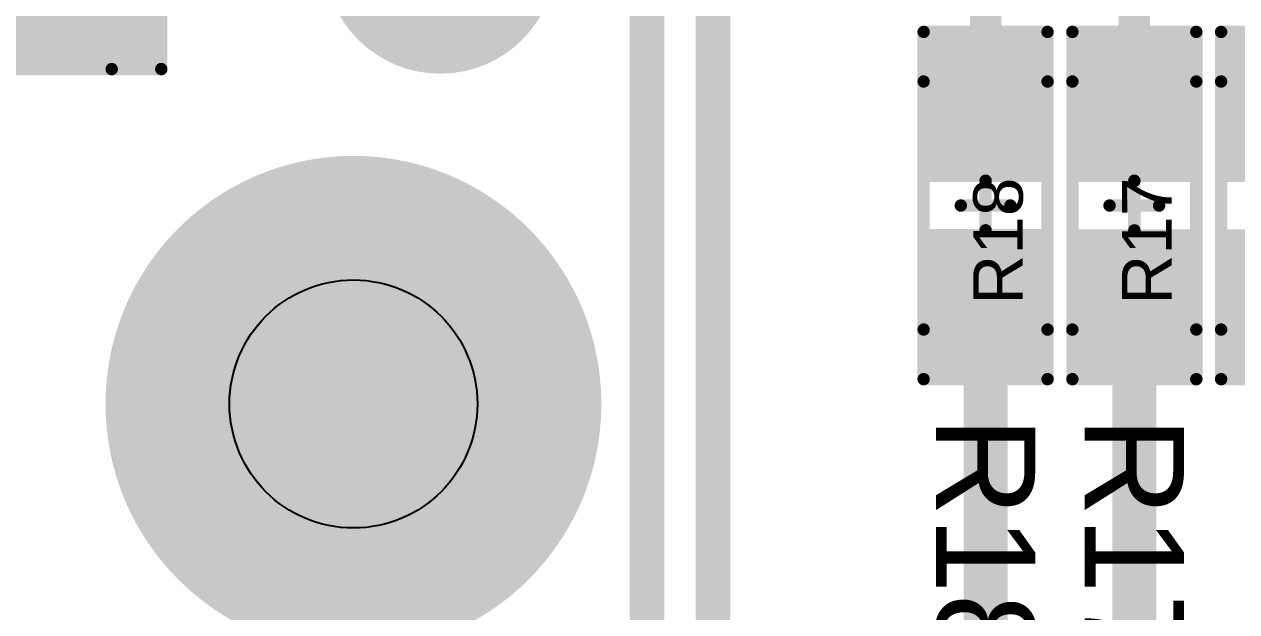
# Model space of a CAD drawing. Header units: inches. Extents: x -21 to 344, y -3 to 240.
# Drawn here: x 49.34 to 59.13, y 36.32 to 41.06 of the extents above; entities that cross this region are included whole.
import ezdxf

# ---------------------------------------------------------------- set-up
doc = ezdxf.new("R2010")
doc.units = ezdxf.units.IN
for name, color, linetype in [('Bottom 3D Body', 216, 'Continuous'), ('Bottom Layer', 5, 'Continuous'), ('Int1 -GND)', 76, 'Continuous'), ('Int2 -PWR)', 16, 'Continuous'), ('Keep-Out Layer', 6, 'Continuous'), ('Top Component Center', 76, 'Continuous'), ('Top Designator', 56, 'Continuous'), ('Top Layer', 1, 'Continuous'), ('Top Overlay', 2, 'Continuous'), ('Top Paste', 8, 'Continuous'), ('Top Solder', 216, 'Continuous')]:
    doc.layers.add(name, color=color, linetype=linetype)
doc.styles.add('Arial', font='', dxfattribs={"height": 0.2})
doc.styles.get('Arial').set_extended_font_data('Arial')

# ---------------------------------------------------------------- blocks, each defined once
blk = doc.blocks.new('RES_0603_38')
at = {"layer": 'Top Layer'}
for points in [[(-1.2827, 0.3937), (-0.3175, 0.3937), (-0.3175, -0.3937), (-1.2827, -0.3937)], [(0.3175, 0.3937), (1.2827, 0.3937), (1.2827, -0.3937), (0.3175, -0.3937)]]:
    blk.add_hatch(color=1, dxfattribs=at).paths.add_polyline_path(points)
at = {"layer": 'Top Paste'}
for points in [[(-1.4097, 0.5206999999999999), (-0.1905, 0.5206999999999999), (-0.1905, -0.5206999999999999), (-1.4097, -0.5206999999999999)], [(0.1905, 0.5206999999999999), (1.4097, 0.5206999999999999), (1.4097, -0.5206999999999999), (0.1905, -0.5206999999999999)]]:
    blk.add_hatch(color=8, dxfattribs=at).paths.add_polyline_path(points)
at = {"layer": 'Top Solder'}
for points in [[(-1.3326999, 0.4436999), (-0.2675001, 0.4436999), (-0.2675001, -0.4436999), (-1.3326999, -0.4436999)], [(0.2675001, 0.4436999), (1.3326999, 0.4436999), (1.3326999, -0.4436999), (0.2675001, -0.4436999)]]:
    blk.add_hatch(color=216, dxfattribs=at).paths.add_polyline_path(points)
at = {"layer": 'Bottom 3D Body'}
for points in [[(-1.00000054, 0.499999, 0.0999998, 0.0999998, 0), (-1.00000054, -0.499999, 0.0999998, 0.0999998, 0)], [(-1.00000054, 0.499999, 0.0999998, 0.0999998, 0), (1.00000054, 0.499999, 0.0999998, 0.0999998, 0)], [(1.00000054, 0.499999, 0.0999998, 0.0999998, 0), (1.00000054, -0.499999, 0.0999998, 0.0999998, 0)], [(-1.00000054, -0.499999, 0.0999998, 0.0999998, 0), (1.00000054, -0.499999, 0.0999998, 0.0999998, 0)]]:
    blk.add_lwpolyline(points, format="xyseb", dxfattribs=at)
for points in [[(-1.02499922, 0.499999, 0.0499999, 0.0499999, 1), (-0.97500186, 0.499999, 0.0499999, 0.0499999, 1)], [(-1.02499922, 0.499999, 0.0499999, 0.0499999, 1), (-0.97500186, 0.499999, 0.0499999, 0.0499999, 1)], [(0.97500186, 0.499999, 0.0499999, 0.0499999, 1), (1.02499922, 0.499999, 0.0499999, 0.0499999, 1)], [(0.97500186, 0.499999, 0.0499999, 0.0499999, 1), (1.02499922, 0.499999, 0.0499999, 0.0499999, 1)], [(-1.02499922, -0.499999, 0.0499999, 0.0499999, 1), (-0.97500186, -0.499999, 0.0499999, 0.0499999, 1)], [(-1.02499922, -0.499999, 0.0499999, 0.0499999, 1), (-0.97500186, -0.499999, 0.0499999, 0.0499999, 1)], [(0.97500186, -0.499999, 0.0499999, 0.0499999, 1), (1.02499922, -0.499999, 0.0499999, 0.0499999, 1)], [(0.97500186, -0.499999, 0.0499999, 0.0499999, 1), (1.02499922, -0.499999, 0.0499999, 0.0499999, 1)]]:
    blk.add_lwpolyline(points, format="xyseb", close=True, dxfattribs=at)
at = {"layer": 'Top Component Center'}
for points in [[(-1.39999974, 0.499999, 0.0999998, 0.0999998, 0), (1.39999974, 0.499999, 0.0999998, 0.0999998, 0)], [(-1.39999974, 0.499999, 0.0999998, 0.0999998, 0), (-1.39999974, -0.499999, 0.0999998, 0.0999998, 0)], [(1.39999974, 0.499999, 0.0999998, 0.0999998, 0), (1.39999974, -0.499999, 0.0999998, 0.0999998, 0)], [(0, 0.1999996, 0.0999998, 0.0999998, 0), (0, -0.1999996, 0.0999998, 0.0999998, 0)], [(-0.1999996, 0, 0.0999998, 0.0999998, 0), (0.1999996, 0, 0.0999998, 0.0999998, 0)], [(-1.39999974, -0.499999, 0.0999998, 0.0999998, 0), (1.39999974, -0.499999, 0.0999998, 0.0999998, 0)]]:
    blk.add_lwpolyline(points, format="xyseb", dxfattribs=at)
for points in [[(-1.42499842, 0.499999, 0.0499999, 0.0499999, 1), (-1.37500106, 0.499999, 0.0499999, 0.0499999, 1)], [(-1.42499842, 0.499999, 0.0499999, 0.0499999, 1), (-1.37500106, 0.499999, 0.0499999, 0.0499999, 1)], [(1.37500106, 0.499999, 0.0499999, 0.0499999, 1), (1.42499842, 0.499999, 0.0499999, 0.0499999, 1)], [(1.37500106, 0.499999, 0.0499999, 0.0499999, 1), (1.42499842, 0.499999, 0.0499999, 0.0499999, 1)], [(-0.02499868, 0.1999996, 0.0499999, 0.0499999, 1), (0.02499868, 0.1999996, 0.0499999, 0.0499999, 1)], [(-0.22499828, 0, 0.0499999, 0.0499999, 1), (-0.17500092, 0, 0.0499999, 0.0499999, 1)], [(0.17500092, 0, 0.0499999, 0.0499999, 1), (0.22499828, 0, 0.0499999, 0.0499999, 1)], [(-0.02499868, -0.1999996, 0.0499999, 0.0499999, 1), (0.02499868, -0.1999996, 0.0499999, 0.0499999, 1)], [(-1.42499842, -0.499999, 0.0499999, 0.0499999, 1), (-1.37500106, -0.499999, 0.0499999, 0.0499999, 1)], [(-1.42499842, -0.499999, 0.0499999, 0.0499999, 1), (-1.37500106, -0.499999, 0.0499999, 0.0499999, 1)], [(1.37500106, -0.499999, 0.0499999, 0.0499999, 1), (1.42499842, -0.499999, 0.0499999, 0.0499999, 1)], [(1.37500106, -0.499999, 0.0499999, 0.0499999, 1), (1.42499842, -0.499999, 0.0499999, 0.0499999, 1)]]:
    blk.add_lwpolyline(points, format="xyseb", close=True, dxfattribs=at)
at = {"layer": 'Top Designator'}
for points in [[(-1.39999974, 0.499999, 0.0999998, 0.0999998, 0), (1.39999974, 0.499999, 0.0999998, 0.0999998, 0)], [(-1.39999974, 0.499999, 0.0999998, 0.0999998, 0), (-1.39999974, -0.499999, 0.0999998, 0.0999998, 0)], [(1.39999974, 0.499999, 0.0999998, 0.0999998, 0), (1.39999974, -0.499999, 0.0999998, 0.0999998, 0)], [(-1.39999974, -0.499999, 0.0999998, 0.0999998, 0), (1.39999974, -0.499999, 0.0999998, 0.0999998, 0)]]:
    blk.add_lwpolyline(points, format="xyseb", dxfattribs=at)
for points in [[(-1.42499842, 0.499999, 0.0499999, 0.0499999, 1), (-1.37500106, 0.499999, 0.0499999, 0.0499999, 1)], [(-1.42499842, 0.499999, 0.0499999, 0.0499999, 1), (-1.37500106, 0.499999, 0.0499999, 0.0499999, 1)], [(1.37500106, 0.499999, 0.0499999, 0.0499999, 1), (1.42499842, 0.499999, 0.0499999, 0.0499999, 1)], [(1.37500106, 0.499999, 0.0499999, 0.0499999, 1), (1.42499842, 0.499999, 0.0499999, 0.0499999, 1)], [(-1.42499842, -0.499999, 0.0499999, 0.0499999, 1), (-1.37500106, -0.499999, 0.0499999, 0.0499999, 1)], [(-1.42499842, -0.499999, 0.0499999, 0.0499999, 1), (-1.37500106, -0.499999, 0.0499999, 0.0499999, 1)], [(1.37500106, -0.499999, 0.0499999, 0.0499999, 1), (1.42499842, -0.499999, 0.0499999, 0.0499999, 1)], [(1.37500106, -0.499999, 0.0499999, 0.0499999, 1), (1.42499842, -0.499999, 0.0499999, 0.0499999, 1)]]:
    blk.add_lwpolyline(points, format="xyseb", close=True, dxfattribs=at)
at = {"layer": 'Top Overlay'}
for points in [[(-1.39999974, 0.499999, 0.0999998, 0.0999998, 0), (1.39999974, 0.499999, 0.0999998, 0.0999998, 0)], [(-1.39999974, 0.499999, 0.0999998, 0.0999998, 0), (-1.39999974, -0.499999, 0.0999998, 0.0999998, 0)], [(1.39999974, 0.499999, 0.0999998, 0.0999998, 0), (1.39999974, -0.499999, 0.0999998, 0.0999998, 0)], [(-1.39999974, -0.499999, 0.0999998, 0.0999998, 0), (1.39999974, -0.499999, 0.0999998, 0.0999998, 0)]]:
    blk.add_lwpolyline(points, format="xyseb", dxfattribs=at)
for points in [[(-1.42499842, 0.499999, 0.0499999, 0.0499999, 1), (-1.37500106, 0.499999, 0.0499999, 0.0499999, 1)], [(-1.42499842, 0.499999, 0.0499999, 0.0499999, 1), (-1.37500106, 0.499999, 0.0499999, 0.0499999, 1)], [(1.37500106, 0.499999, 0.0499999, 0.0499999, 1), (1.42499842, 0.499999, 0.0499999, 0.0499999, 1)], [(1.37500106, 0.499999, 0.0499999, 0.0499999, 1), (1.42499842, 0.499999, 0.0499999, 0.0499999, 1)], [(-1.42499842, -0.499999, 0.0499999, 0.0499999, 1), (-1.37500106, -0.499999, 0.0499999, 0.0499999, 1)], [(-1.42499842, -0.499999, 0.0499999, 0.0499999, 1), (-1.37500106, -0.499999, 0.0499999, 0.0499999, 1)], [(1.37500106, -0.499999, 0.0499999, 0.0499999, 1), (1.42499842, -0.499999, 0.0499999, 0.0499999, 1)], [(1.37500106, -0.499999, 0.0499999, 0.0499999, 1), (1.42499842, -0.499999, 0.0499999, 0.0499999, 1)]]:
    blk.add_lwpolyline(points, format="xyseb", close=True, dxfattribs=at)
at = {"layer": 'Top Designator', "style": 'Arial'}
blk.add_text('R19', height=0.3999992, dxfattribs=at).set_placement((-0.8000009399999999, -0.2999994))
blk = doc.blocks.new('RES_0603_39')
at = {"layer": 'Top Layer'}
for points in [[(-1.2827, 0.3937), (-0.3175, 0.3937), (-0.3175, -0.3937), (-1.2827, -0.3937)], [(0.3175, 0.3937), (1.2827, 0.3937), (1.2827, -0.3937), (0.3175, -0.3937)]]:
    blk.add_hatch(color=1, dxfattribs=at).paths.add_polyline_path(points)
at = {"layer": 'Top Paste'}
for points in [[(-1.4097, 0.5206999999999999), (-0.1905, 0.5206999999999999), (-0.1905, -0.5206999999999999), (-1.4097, -0.5206999999999999)], [(0.1905, 0.5206999999999999), (1.4097, 0.5206999999999999), (1.4097, -0.5206999999999999), (0.1905, -0.5206999999999999)]]:
    blk.add_hatch(color=8, dxfattribs=at).paths.add_polyline_path(points)
at = {"layer": 'Top Solder'}
for points in [[(-1.3326999, 0.4436999), (-0.2675001, 0.4436999), (-0.2675001, -0.4436999), (-1.3326999, -0.4436999)], [(0.2675001, 0.4436999), (1.3326999, 0.4436999), (1.3326999, -0.4436999), (0.2675001, -0.4436999)]]:
    blk.add_hatch(color=216, dxfattribs=at).paths.add_polyline_path(points)
at = {"layer": 'Bottom 3D Body'}
for points in [[(-1.00000054, 0.499999, 0.0999998, 0.0999998, 0), (-1.00000054, -0.499999, 0.0999998, 0.0999998, 0)], [(-1.00000054, 0.499999, 0.0999998, 0.0999998, 0), (1.00000054, 0.499999, 0.0999998, 0.0999998, 0)], [(1.00000054, 0.499999, 0.0999998, 0.0999998, 0), (1.00000054, -0.499999, 0.0999998, 0.0999998, 0)], [(-1.00000054, -0.499999, 0.0999998, 0.0999998, 0), (1.00000054, -0.499999, 0.0999998, 0.0999998, 0)]]:
    blk.add_lwpolyline(points, format="xyseb", dxfattribs=at)
for points in [[(-1.02499922, 0.499999, 0.0499999, 0.0499999, 1), (-0.97500186, 0.499999, 0.0499999, 0.0499999, 1)], [(-1.02499922, 0.499999, 0.0499999, 0.0499999, 1), (-0.97500186, 0.499999, 0.0499999, 0.0499999, 1)], [(0.97500186, 0.499999, 0.0499999, 0.0499999, 1), (1.02499922, 0.499999, 0.0499999, 0.0499999, 1)], [(0.97500186, 0.499999, 0.0499999, 0.0499999, 1), (1.02499922, 0.499999, 0.0499999, 0.0499999, 1)], [(-1.02499922, -0.499999, 0.0499999, 0.0499999, 1), (-0.97500186, -0.499999, 0.0499999, 0.0499999, 1)], [(-1.02499922, -0.499999, 0.0499999, 0.0499999, 1), (-0.97500186, -0.499999, 0.0499999, 0.0499999, 1)], [(0.97500186, -0.499999, 0.0499999, 0.0499999, 1), (1.02499922, -0.499999, 0.0499999, 0.0499999, 1)], [(0.97500186, -0.499999, 0.0499999, 0.0499999, 1), (1.02499922, -0.499999, 0.0499999, 0.0499999, 1)]]:
    blk.add_lwpolyline(points, format="xyseb", close=True, dxfattribs=at)
at = {"layer": 'Top Component Center'}
for points in [[(-1.39999974, 0.499999, 0.0999998, 0.0999998, 0), (1.39999974, 0.499999, 0.0999998, 0.0999998, 0)], [(-1.39999974, 0.499999, 0.0999998, 0.0999998, 0), (-1.39999974, -0.499999, 0.0999998, 0.0999998, 0)], [(1.39999974, 0.499999, 0.0999998, 0.0999998, 0), (1.39999974, -0.499999, 0.0999998, 0.0999998, 0)], [(0, 0.1999996, 0.0999998, 0.0999998, 0), (0, -0.1999996, 0.0999998, 0.0999998, 0)], [(-0.1999996, 0, 0.0999998, 0.0999998, 0), (0.1999996, 0, 0.0999998, 0.0999998, 0)], [(-1.39999974, -0.499999, 0.0999998, 0.0999998, 0), (1.39999974, -0.499999, 0.0999998, 0.0999998, 0)]]:
    blk.add_lwpolyline(points, format="xyseb", dxfattribs=at)
for points in [[(-1.42499842, 0.499999, 0.0499999, 0.0499999, 1), (-1.37500106, 0.499999, 0.0499999, 0.0499999, 1)], [(-1.42499842, 0.499999, 0.0499999, 0.0499999, 1), (-1.37500106, 0.499999, 0.0499999, 0.0499999, 1)], [(1.37500106, 0.499999, 0.0499999, 0.0499999, 1), (1.42499842, 0.499999, 0.0499999, 0.0499999, 1)], [(1.37500106, 0.499999, 0.0499999, 0.0499999, 1), (1.42499842, 0.499999, 0.0499999, 0.0499999, 1)], [(-0.02499868, 0.1999996, 0.0499999, 0.0499999, 1), (0.02499868, 0.1999996, 0.0499999, 0.0499999, 1)], [(-0.22499828, 0, 0.0499999, 0.0499999, 1), (-0.17500092, 0, 0.0499999, 0.0499999, 1)], [(0.17500092, 0, 0.0499999, 0.0499999, 1), (0.22499828, 0, 0.0499999, 0.0499999, 1)], [(-0.02499868, -0.1999996, 0.0499999, 0.0499999, 1), (0.02499868, -0.1999996, 0.0499999, 0.0499999, 1)], [(-1.42499842, -0.499999, 0.0499999, 0.0499999, 1), (-1.37500106, -0.499999, 0.0499999, 0.0499999, 1)], [(-1.42499842, -0.499999, 0.0499999, 0.0499999, 1), (-1.37500106, -0.499999, 0.0499999, 0.0499999, 1)], [(1.37500106, -0.499999, 0.0499999, 0.0499999, 1), (1.42499842, -0.499999, 0.0499999, 0.0499999, 1)], [(1.37500106, -0.499999, 0.0499999, 0.0499999, 1), (1.42499842, -0.499999, 0.0499999, 0.0499999, 1)]]:
    blk.add_lwpolyline(points, format="xyseb", close=True, dxfattribs=at)
at = {"layer": 'Top Designator'}
for points in [[(-1.39999974, 0.499999, 0.0999998, 0.0999998, 0), (1.39999974, 0.499999, 0.0999998, 0.0999998, 0)], [(-1.39999974, 0.499999, 0.0999998, 0.0999998, 0), (-1.39999974, -0.499999, 0.0999998, 0.0999998, 0)], [(1.39999974, 0.499999, 0.0999998, 0.0999998, 0), (1.39999974, -0.499999, 0.0999998, 0.0999998, 0)], [(-1.39999974, -0.499999, 0.0999998, 0.0999998, 0), (1.39999974, -0.499999, 0.0999998, 0.0999998, 0)]]:
    blk.add_lwpolyline(points, format="xyseb", dxfattribs=at)
for points in [[(-1.42499842, 0.499999, 0.0499999, 0.0499999, 1), (-1.37500106, 0.499999, 0.0499999, 0.0499999, 1)], [(-1.42499842, 0.499999, 0.0499999, 0.0499999, 1), (-1.37500106, 0.499999, 0.0499999, 0.0499999, 1)], [(1.37500106, 0.499999, 0.0499999, 0.0499999, 1), (1.42499842, 0.499999, 0.0499999, 0.0499999, 1)], [(1.37500106, 0.499999, 0.0499999, 0.0499999, 1), (1.42499842, 0.499999, 0.0499999, 0.0499999, 1)], [(-1.42499842, -0.499999, 0.0499999, 0.0499999, 1), (-1.37500106, -0.499999, 0.0499999, 0.0499999, 1)], [(-1.42499842, -0.499999, 0.0499999, 0.0499999, 1), (-1.37500106, -0.499999, 0.0499999, 0.0499999, 1)], [(1.37500106, -0.499999, 0.0499999, 0.0499999, 1), (1.42499842, -0.499999, 0.0499999, 0.0499999, 1)], [(1.37500106, -0.499999, 0.0499999, 0.0499999, 1), (1.42499842, -0.499999, 0.0499999, 0.0499999, 1)]]:
    blk.add_lwpolyline(points, format="xyseb", close=True, dxfattribs=at)
at = {"layer": 'Top Overlay'}
for points in [[(-1.39999974, 0.499999, 0.0999998, 0.0999998, 0), (1.39999974, 0.499999, 0.0999998, 0.0999998, 0)], [(-1.39999974, 0.499999, 0.0999998, 0.0999998, 0), (-1.39999974, -0.499999, 0.0999998, 0.0999998, 0)], [(1.39999974, 0.499999, 0.0999998, 0.0999998, 0), (1.39999974, -0.499999, 0.0999998, 0.0999998, 0)], [(-1.39999974, -0.499999, 0.0999998, 0.0999998, 0), (1.39999974, -0.499999, 0.0999998, 0.0999998, 0)]]:
    blk.add_lwpolyline(points, format="xyseb", dxfattribs=at)
for points in [[(-1.42499842, 0.499999, 0.0499999, 0.0499999, 1), (-1.37500106, 0.499999, 0.0499999, 0.0499999, 1)], [(-1.42499842, 0.499999, 0.0499999, 0.0499999, 1), (-1.37500106, 0.499999, 0.0499999, 0.0499999, 1)], [(1.37500106, 0.499999, 0.0499999, 0.0499999, 1), (1.42499842, 0.499999, 0.0499999, 0.0499999, 1)], [(1.37500106, 0.499999, 0.0499999, 0.0499999, 1), (1.42499842, 0.499999, 0.0499999, 0.0499999, 1)], [(-1.42499842, -0.499999, 0.0499999, 0.0499999, 1), (-1.37500106, -0.499999, 0.0499999, 0.0499999, 1)], [(-1.42499842, -0.499999, 0.0499999, 0.0499999, 1), (-1.37500106, -0.499999, 0.0499999, 0.0499999, 1)], [(1.37500106, -0.499999, 0.0499999, 0.0499999, 1), (1.42499842, -0.499999, 0.0499999, 0.0499999, 1)], [(1.37500106, -0.499999, 0.0499999, 0.0499999, 1), (1.42499842, -0.499999, 0.0499999, 0.0499999, 1)]]:
    blk.add_lwpolyline(points, format="xyseb", close=True, dxfattribs=at)
at = {"layer": 'Top Designator', "style": 'Arial'}
blk.add_text('R18', height=0.3999992, dxfattribs=at).set_placement((-0.8000009399999999, -0.2999994))
blk = doc.blocks.new('RES_0603_40')
at = {"layer": 'Top Layer'}
for points in [[(-1.2827, 0.3937), (-0.3175, 0.3937), (-0.3175, -0.3937), (-1.2827, -0.3937)], [(0.3175, 0.3937), (1.2827, 0.3937), (1.2827, -0.3937), (0.3175, -0.3937)]]:
    blk.add_hatch(color=1, dxfattribs=at).paths.add_polyline_path(points)
at = {"layer": 'Top Paste'}
for points in [[(-1.4097, 0.5206999999999999), (-0.1905, 0.5206999999999999), (-0.1905, -0.5206999999999999), (-1.4097, -0.5206999999999999)], [(0.1905, 0.5206999999999999), (1.4097, 0.5206999999999999), (1.4097, -0.5206999999999999), (0.1905, -0.5206999999999999)]]:
    blk.add_hatch(color=8, dxfattribs=at).paths.add_polyline_path(points)
at = {"layer": 'Top Solder'}
for points in [[(-1.3326999, 0.4436999), (-0.2675001, 0.4436999), (-0.2675001, -0.4436999), (-1.3326999, -0.4436999)], [(0.2675001, 0.4436999), (1.3326999, 0.4436999), (1.3326999, -0.4436999), (0.2675001, -0.4436999)]]:
    blk.add_hatch(color=216, dxfattribs=at).paths.add_polyline_path(points)
at = {"layer": 'Bottom 3D Body'}
for points in [[(-1.00000054, 0.499999, 0.0999998, 0.0999998, 0), (1.00000054, 0.499999, 0.0999998, 0.0999998, 0)], [(-1.00000054, 0.499999, 0.0999998, 0.0999998, 0), (-1.00000054, -0.499999, 0.0999998, 0.0999998, 0)], [(1.00000054, 0.499999, 0.0999998, 0.0999998, 0), (1.00000054, -0.499999, 0.0999998, 0.0999998, 0)], [(-1.00000054, -0.499999, 0.0999998, 0.0999998, 0), (1.00000054, -0.499999, 0.0999998, 0.0999998, 0)]]:
    blk.add_lwpolyline(points, format="xyseb", dxfattribs=at)
for points in [[(-1.02499922, 0.499999, 0.0499999, 0.0499999, 1), (-0.97500186, 0.499999, 0.0499999, 0.0499999, 1)], [(-1.02499922, 0.499999, 0.0499999, 0.0499999, 1), (-0.97500186, 0.499999, 0.0499999, 0.0499999, 1)], [(0.97500186, 0.499999, 0.0499999, 0.0499999, 1), (1.02499922, 0.499999, 0.0499999, 0.0499999, 1)], [(0.97500186, 0.499999, 0.0499999, 0.0499999, 1), (1.02499922, 0.499999, 0.0499999, 0.0499999, 1)], [(-1.02499922, -0.499999, 0.0499999, 0.0499999, 1), (-0.97500186, -0.499999, 0.0499999, 0.0499999, 1)], [(-1.02499922, -0.499999, 0.0499999, 0.0499999, 1), (-0.97500186, -0.499999, 0.0499999, 0.0499999, 1)], [(0.97500186, -0.499999, 0.0499999, 0.0499999, 1), (1.02499922, -0.499999, 0.0499999, 0.0499999, 1)], [(0.97500186, -0.499999, 0.0499999, 0.0499999, 1), (1.02499922, -0.499999, 0.0499999, 0.0499999, 1)]]:
    blk.add_lwpolyline(points, format="xyseb", close=True, dxfattribs=at)
at = {"layer": 'Top Component Center'}
for points in [[(-1.39999974, 0.499999, 0.0999998, 0.0999998, 0), (-1.39999974, -0.499999, 0.0999998, 0.0999998, 0)], [(-1.39999974, 0.499999, 0.0999998, 0.0999998, 0), (1.39999974, 0.499999, 0.0999998, 0.0999998, 0)], [(1.39999974, 0.499999, 0.0999998, 0.0999998, 0), (1.39999974, -0.499999, 0.0999998, 0.0999998, 0)], [(0, 0.1999996, 0.0999998, 0.0999998, 0), (0, -0.1999996, 0.0999998, 0.0999998, 0)], [(-0.1999996, 0, 0.0999998, 0.0999998, 0), (0.1999996, 0, 0.0999998, 0.0999998, 0)], [(-1.39999974, -0.499999, 0.0999998, 0.0999998, 0), (1.39999974, -0.499999, 0.0999998, 0.0999998, 0)]]:
    blk.add_lwpolyline(points, format="xyseb", dxfattribs=at)
for points in [[(-1.42499842, 0.499999, 0.0499999, 0.0499999, 1), (-1.37500106, 0.499999, 0.0499999, 0.0499999, 1)], [(-1.42499842, 0.499999, 0.0499999, 0.0499999, 1), (-1.37500106, 0.499999, 0.0499999, 0.0499999, 1)], [(1.37500106, 0.499999, 0.0499999, 0.0499999, 1), (1.42499842, 0.499999, 0.0499999, 0.0499999, 1)], [(1.37500106, 0.499999, 0.0499999, 0.0499999, 1), (1.42499842, 0.499999, 0.0499999, 0.0499999, 1)], [(-0.02499868, 0.1999996, 0.0499999, 0.0499999, 1), (0.02499868, 0.1999996, 0.0499999, 0.0499999, 1)], [(-0.22499828, 0, 0.0499999, 0.0499999, 1), (-0.17500092, 0, 0.0499999, 0.0499999, 1)], [(0.17500092, 0, 0.0499999, 0.0499999, 1), (0.22499828, 0, 0.0499999, 0.0499999, 1)], [(-0.02499868, -0.1999996, 0.0499999, 0.0499999, 1), (0.02499868, -0.1999996, 0.0499999, 0.0499999, 1)], [(-1.42499842, -0.499999, 0.0499999, 0.0499999, 1), (-1.37500106, -0.499999, 0.0499999, 0.0499999, 1)], [(-1.42499842, -0.499999, 0.0499999, 0.0499999, 1), (-1.37500106, -0.499999, 0.0499999, 0.0499999, 1)], [(1.37500106, -0.499999, 0.0499999, 0.0499999, 1), (1.42499842, -0.499999, 0.0499999, 0.0499999, 1)], [(1.37500106, -0.499999, 0.0499999, 0.0499999, 1), (1.42499842, -0.499999, 0.0499999, 0.0499999, 1)]]:
    blk.add_lwpolyline(points, format="xyseb", close=True, dxfattribs=at)
at = {"layer": 'Top Designator'}
for points in [[(-1.39999974, 0.499999, 0.0999998, 0.0999998, 0), (-1.39999974, -0.499999, 0.0999998, 0.0999998, 0)], [(-1.39999974, 0.499999, 0.0999998, 0.0999998, 0), (1.39999974, 0.499999, 0.0999998, 0.0999998, 0)], [(1.39999974, 0.499999, 0.0999998, 0.0999998, 0), (1.39999974, -0.499999, 0.0999998, 0.0999998, 0)], [(-1.39999974, -0.499999, 0.0999998, 0.0999998, 0), (1.39999974, -0.499999, 0.0999998, 0.0999998, 0)]]:
    blk.add_lwpolyline(points, format="xyseb", dxfattribs=at)
for points in [[(-1.42499842, 0.499999, 0.0499999, 0.0499999, 1), (-1.37500106, 0.499999, 0.0499999, 0.0499999, 1)], [(-1.42499842, 0.499999, 0.0499999, 0.0499999, 1), (-1.37500106, 0.499999, 0.0499999, 0.0499999, 1)], [(1.37500106, 0.499999, 0.0499999, 0.0499999, 1), (1.42499842, 0.499999, 0.0499999, 0.0499999, 1)], [(1.37500106, 0.499999, 0.0499999, 0.0499999, 1), (1.42499842, 0.499999, 0.0499999, 0.0499999, 1)], [(-1.42499842, -0.499999, 0.0499999, 0.0499999, 1), (-1.37500106, -0.499999, 0.0499999, 0.0499999, 1)], [(-1.42499842, -0.499999, 0.0499999, 0.0499999, 1), (-1.37500106, -0.499999, 0.0499999, 0.0499999, 1)], [(1.37500106, -0.499999, 0.0499999, 0.0499999, 1), (1.42499842, -0.499999, 0.0499999, 0.0499999, 1)], [(1.37500106, -0.499999, 0.0499999, 0.0499999, 1), (1.42499842, -0.499999, 0.0499999, 0.0499999, 1)]]:
    blk.add_lwpolyline(points, format="xyseb", close=True, dxfattribs=at)
at = {"layer": 'Top Overlay'}
for points in [[(-1.39999974, 0.499999, 0.0999998, 0.0999998, 0), (-1.39999974, -0.499999, 0.0999998, 0.0999998, 0)], [(-1.39999974, 0.499999, 0.0999998, 0.0999998, 0), (1.39999974, 0.499999, 0.0999998, 0.0999998, 0)], [(1.39999974, 0.499999, 0.0999998, 0.0999998, 0), (1.39999974, -0.499999, 0.0999998, 0.0999998, 0)], [(-1.39999974, -0.499999, 0.0999998, 0.0999998, 0), (1.39999974, -0.499999, 0.0999998, 0.0999998, 0)]]:
    blk.add_lwpolyline(points, format="xyseb", dxfattribs=at)
for points in [[(-1.42499842, 0.499999, 0.0499999, 0.0499999, 1), (-1.37500106, 0.499999, 0.0499999, 0.0499999, 1)], [(-1.42499842, 0.499999, 0.0499999, 0.0499999, 1), (-1.37500106, 0.499999, 0.0499999, 0.0499999, 1)], [(1.37500106, 0.499999, 0.0499999, 0.0499999, 1), (1.42499842, 0.499999, 0.0499999, 0.0499999, 1)], [(1.37500106, 0.499999, 0.0499999, 0.0499999, 1), (1.42499842, 0.499999, 0.0499999, 0.0499999, 1)], [(-1.42499842, -0.499999, 0.0499999, 0.0499999, 1), (-1.37500106, -0.499999, 0.0499999, 0.0499999, 1)], [(-1.42499842, -0.499999, 0.0499999, 0.0499999, 1), (-1.37500106, -0.499999, 0.0499999, 0.0499999, 1)], [(1.37500106, -0.499999, 0.0499999, 0.0499999, 1), (1.42499842, -0.499999, 0.0499999, 0.0499999, 1)], [(1.37500106, -0.499999, 0.0499999, 0.0499999, 1), (1.42499842, -0.499999, 0.0499999, 0.0499999, 1)]]:
    blk.add_lwpolyline(points, format="xyseb", close=True, dxfattribs=at)
at = {"layer": 'Top Designator', "style": 'Arial'}
blk.add_text('R17', height=0.3999992, dxfattribs=at).set_placement((-0.8000009399999999, -0.2999994))
blk = doc.blocks.new('RES_0603_44')
at = {"layer": 'Top Layer'}
for points in [[(-1.2827, 0.3937), (-0.3175, 0.3937), (-0.3175, -0.3937), (-1.2827, -0.3937)], [(0.3175, 0.3937), (1.2827, 0.3937), (1.2827, -0.3937), (0.3175, -0.3937)]]:
    blk.add_hatch(color=1, dxfattribs=at).paths.add_polyline_path(points)
at = {"layer": 'Top Paste'}
for points in [[(-1.4097, 0.5206999999999999), (-0.1905, 0.5206999999999999), (-0.1905, -0.5206999999999999), (-1.4097, -0.5206999999999999)], [(0.1905, 0.5206999999999999), (1.4097, 0.5206999999999999), (1.4097, -0.5206999999999999), (0.1905, -0.5206999999999999)]]:
    blk.add_hatch(color=8, dxfattribs=at).paths.add_polyline_path(points)
at = {"layer": 'Top Solder'}
for points in [[(-1.3326999, 0.4436999), (-0.2675001, 0.4436999), (-0.2675001, -0.4436999), (-1.3326999, -0.4436999)], [(0.2675001, 0.4436999), (1.3326999, 0.4436999), (1.3326999, -0.4436999), (0.2675001, -0.4436999)]]:
    blk.add_hatch(color=216, dxfattribs=at).paths.add_polyline_path(points)
at = {"layer": 'Bottom 3D Body'}
for points in [[(-1.00000054, 0.499999, 0.0999998, 0.0999998, 0), (1.00000054, 0.499999, 0.0999998, 0.0999998, 0)], [(-1.00000054, -0.499999, 0.0999998, 0.0999998, 0), (-1.00000054, 0.499999, 0.0999998, 0.0999998, 0)], [(1.00000054, -0.499999, 0.0999998, 0.0999998, 0), (1.00000054, 0.499999, 0.0999998, 0.0999998, 0)], [(-1.00000054, -0.499999, 0.0999998, 0.0999998, 0), (1.00000054, -0.499999, 0.0999998, 0.0999998, 0)]]:
    blk.add_lwpolyline(points, format="xyseb", dxfattribs=at)
for points in [[(-1.02499922, 0.499999, 0.0499999, 0.0499999, 1), (-0.97500186, 0.499999, 0.0499999, 0.0499999, 1)], [(-1.02499922, 0.499999, 0.0499999, 0.0499999, 1), (-0.97500186, 0.499999, 0.0499999, 0.0499999, 1)], [(0.97500186, 0.499999, 0.0499999, 0.0499999, 1), (1.02499922, 0.499999, 0.0499999, 0.0499999, 1)], [(0.97500186, 0.499999, 0.0499999, 0.0499999, 1), (1.02499922, 0.499999, 0.0499999, 0.0499999, 1)], [(-1.02499922, -0.499999, 0.0499999, 0.0499999, 1), (-0.97500186, -0.499999, 0.0499999, 0.0499999, 1)], [(-1.02499922, -0.499999, 0.0499999, 0.0499999, 1), (-0.97500186, -0.499999, 0.0499999, 0.0499999, 1)], [(0.97500186, -0.499999, 0.0499999, 0.0499999, 1), (1.02499922, -0.499999, 0.0499999, 0.0499999, 1)], [(0.97500186, -0.499999, 0.0499999, 0.0499999, 1), (1.02499922, -0.499999, 0.0499999, 0.0499999, 1)]]:
    blk.add_lwpolyline(points, format="xyseb", close=True, dxfattribs=at)
at = {"layer": 'Top Component Center'}
for points in [[(-1.39999974, -0.499999, 0.0999998, 0.0999998, 0), (-1.39999974, 0.499999, 0.0999998, 0.0999998, 0)], [(-1.39999974, 0.499999, 0.0999998, 0.0999998, 0), (1.39999974, 0.499999, 0.0999998, 0.0999998, 0)], [(1.39999974, -0.499999, 0.0999998, 0.0999998, 0), (1.39999974, 0.499999, 0.0999998, 0.0999998, 0)], [(0, -0.1999996, 0.0999998, 0.0999998, 0), (0, 0.1999996, 0.0999998, 0.0999998, 0)], [(-0.1999996, 0, 0.0999998, 0.0999998, 0), (0.1999996, 0, 0.0999998, 0.0999998, 0)], [(-1.39999974, -0.499999, 0.0999998, 0.0999998, 0), (1.39999974, -0.499999, 0.0999998, 0.0999998, 0)]]:
    blk.add_lwpolyline(points, format="xyseb", dxfattribs=at)
for points in [[(-1.42499842, 0.499999, 0.0499999, 0.0499999, 1), (-1.37500106, 0.499999, 0.0499999, 0.0499999, 1)], [(-1.42499842, 0.499999, 0.0499999, 0.0499999, 1), (-1.37500106, 0.499999, 0.0499999, 0.0499999, 1)], [(1.37500106, 0.499999, 0.0499999, 0.0499999, 1), (1.42499842, 0.499999, 0.0499999, 0.0499999, 1)], [(1.37500106, 0.499999, 0.0499999, 0.0499999, 1), (1.42499842, 0.499999, 0.0499999, 0.0499999, 1)], [(-0.02499868, 0.1999996, 0.0499999, 0.0499999, 1), (0.02499868, 0.1999996, 0.0499999, 0.0499999, 1)], [(-0.22499828, 0, 0.0499999, 0.0499999, 1), (-0.17500092, 0, 0.0499999, 0.0499999, 1)], [(0.17500092, 0, 0.0499999, 0.0499999, 1), (0.22499828, 0, 0.0499999, 0.0499999, 1)], [(-0.02499868, -0.1999996, 0.0499999, 0.0499999, 1), (0.02499868, -0.1999996, 0.0499999, 0.0499999, 1)], [(-1.42499842, -0.499999, 0.0499999, 0.0499999, 1), (-1.37500106, -0.499999, 0.0499999, 0.0499999, 1)], [(-1.42499842, -0.499999, 0.0499999, 0.0499999, 1), (-1.37500106, -0.499999, 0.0499999, 0.0499999, 1)], [(1.37500106, -0.499999, 0.0499999, 0.0499999, 1), (1.42499842, -0.499999, 0.0499999, 0.0499999, 1)], [(1.37500106, -0.499999, 0.0499999, 0.0499999, 1), (1.42499842, -0.499999, 0.0499999, 0.0499999, 1)]]:
    blk.add_lwpolyline(points, format="xyseb", close=True, dxfattribs=at)
at = {"layer": 'Top Designator'}
for points in [[(-1.39999974, -0.499999, 0.0999998, 0.0999998, 0), (-1.39999974, 0.499999, 0.0999998, 0.0999998, 0)], [(-1.39999974, 0.499999, 0.0999998, 0.0999998, 0), (1.39999974, 0.499999, 0.0999998, 0.0999998, 0)], [(1.39999974, -0.499999, 0.0999998, 0.0999998, 0), (1.39999974, 0.499999, 0.0999998, 0.0999998, 0)], [(-1.39999974, -0.499999, 0.0999998, 0.0999998, 0), (1.39999974, -0.499999, 0.0999998, 0.0999998, 0)]]:
    blk.add_lwpolyline(points, format="xyseb", dxfattribs=at)
for points in [[(-1.42499842, 0.499999, 0.0499999, 0.0499999, 1), (-1.37500106, 0.499999, 0.0499999, 0.0499999, 1)], [(-1.42499842, 0.499999, 0.0499999, 0.0499999, 1), (-1.37500106, 0.499999, 0.0499999, 0.0499999, 1)], [(1.37500106, 0.499999, 0.0499999, 0.0499999, 1), (1.42499842, 0.499999, 0.0499999, 0.0499999, 1)], [(1.37500106, 0.499999, 0.0499999, 0.0499999, 1), (1.42499842, 0.499999, 0.0499999, 0.0499999, 1)], [(-1.42499842, -0.499999, 0.0499999, 0.0499999, 1), (-1.37500106, -0.499999, 0.0499999, 0.0499999, 1)], [(-1.42499842, -0.499999, 0.0499999, 0.0499999, 1), (-1.37500106, -0.499999, 0.0499999, 0.0499999, 1)], [(1.37500106, -0.499999, 0.0499999, 0.0499999, 1), (1.42499842, -0.499999, 0.0499999, 0.0499999, 1)], [(1.37500106, -0.499999, 0.0499999, 0.0499999, 1), (1.42499842, -0.499999, 0.0499999, 0.0499999, 1)]]:
    blk.add_lwpolyline(points, format="xyseb", close=True, dxfattribs=at)
at = {"layer": 'Top Overlay'}
for points in [[(-1.39999974, -0.499999, 0.0999998, 0.0999998, 0), (-1.39999974, 0.499999, 0.0999998, 0.0999998, 0)], [(-1.39999974, 0.499999, 0.0999998, 0.0999998, 0), (1.39999974, 0.499999, 0.0999998, 0.0999998, 0)], [(1.39999974, -0.499999, 0.0999998, 0.0999998, 0), (1.39999974, 0.499999, 0.0999998, 0.0999998, 0)], [(-1.39999974, -0.499999, 0.0999998, 0.0999998, 0), (1.39999974, -0.499999, 0.0999998, 0.0999998, 0)]]:
    blk.add_lwpolyline(points, format="xyseb", dxfattribs=at)
for points in [[(-1.42499842, 0.499999, 0.0499999, 0.0499999, 1), (-1.37500106, 0.499999, 0.0499999, 0.0499999, 1)], [(-1.42499842, 0.499999, 0.0499999, 0.0499999, 1), (-1.37500106, 0.499999, 0.0499999, 0.0499999, 1)], [(1.37500106, 0.499999, 0.0499999, 0.0499999, 1), (1.42499842, 0.499999, 0.0499999, 0.0499999, 1)], [(1.37500106, 0.499999, 0.0499999, 0.0499999, 1), (1.42499842, 0.499999, 0.0499999, 0.0499999, 1)], [(-1.42499842, -0.499999, 0.0499999, 0.0499999, 1), (-1.37500106, -0.499999, 0.0499999, 0.0499999, 1)], [(-1.42499842, -0.499999, 0.0499999, 0.0499999, 1), (-1.37500106, -0.499999, 0.0499999, 0.0499999, 1)], [(1.37500106, -0.499999, 0.0499999, 0.0499999, 1), (1.42499842, -0.499999, 0.0499999, 0.0499999, 1)], [(1.37500106, -0.499999, 0.0499999, 0.0499999, 1), (1.42499842, -0.499999, 0.0499999, 0.0499999, 1)]]:
    blk.add_lwpolyline(points, format="xyseb", close=True, dxfattribs=at)
at = {"layer": 'Top Designator', "style": 'Arial'}
blk.add_text('R13', height=0.3999992, rotation=360, dxfattribs=at).set_placement((-0.8000009399999999, -0.2999994))

msp = doc.modelspace()

# ---------------------------------------------------------------- hatches: boundary and pattern name
at = {"layer": 'Int1 -GND)'}
h = msp.add_hatch(color=7, dxfattribs=at)
edge = h.paths.add_edge_path()
edge.add_arc((52.69999874, 41.60000062), 0.9369983799999999, 0, 360)
at = {"layer": 'Int2 -PWR)'}
h = msp.add_hatch(color=7, dxfattribs=at)
edge = h.paths.add_edge_path()
edge.add_arc((52.69999874, 41.60000062), 0.9369983799999999, 0, 360)
at = {"layer": 'Top Solder'}
h = msp.add_hatch(color=216, dxfattribs=at)
edge = h.paths.add_edge_path()
edge.add_arc((51.99999444382989, 38.00000212381939), 1.99999661619287, -0.0002734107484911874, 90.00020064528633, ccw=False)
edge.add_arc((52.00003495596116, 37.99995014403883), 1.999956104489044, -90.00121572741972, 0.001215727419889845, ccw=False)
edge.add_arc((51.9999976, 37.99999766), 2.000003620006451, 180.0001455310166, 269.9998544689834, ccw=False)
edge.add_arc((51.99998489990362, 38.00000782003991), 1.999990919961696, 89.99992723126888, 180.0004365969655, ccw=False)

# ---------------------------------------------------------------- linework, layer by layer
at = {"layer": 'Bottom Layer'}
for points in [[(54.36759763999999, 27.6675977, 0.2794, 0.2794, 0), (54.36759763999999, 43.76759852, 0.2794, 0.2794, 0)], [(54.89999942, 21.60000252, 0.2794, 0.2794, 0), (54.89999942, 43.10000016, 0.2794, 0.2794, 0)]]:
    msp.add_lwpolyline(points, format="xyseb", dxfattribs=at)
at = {"layer": 'Keep-Out Layer'}
for points in [[(53.49999967999999, 38.0000002, 0.254, 0.254, 1), (50.5000006, 38.0000002, 0.254, 0.254, 1)], [(50.4365006, 38.0000002, 0.127, 0.127, 1), (50.5635006, 38.0000002, 0.127, 0.127, 1)], [(53.43649968, 38.0000002, 0.127, 0.127, 1), (53.56349968, 38.0000002, 0.127, 0.127, 1)]]:
    msp.add_lwpolyline(points, format="xyseb", close=True, dxfattribs=at)
at = {"layer": 'Top Layer'}
msp.add_line((52.00000014, 39.00000074), (52.00000014, 39.00000074), dxfattribs=at)
msp.add_line((52.00000014, 39.00000074), (52.00000014, 39.00000074), dxfattribs=at)
for points in [[(57.1000001, 40.40009954, 0.254, 0.254, 0), (57.1000001, 41.40000102, 0.254, 0.254, 0)], [(58.30000024, 40.40000048, 0.254, 0.254, 0), (58.30000024, 41.26360047999999, 0.254, 0.254, 0)], [(57.1000001, 30.59999976, 0.3556, 0.3556, 0), (57.1000001, 38.79989954, 0.3556, 0.3556, 0)], [(58.30000024, 31.46866959999999, 0.3556, 0.3556, 0), (58.30000024, 38.79980047999999, 0.3556, 0.3556, 0)]]:
    msp.add_lwpolyline(points, format="xyseb", dxfattribs=at)
for points in [[(57.03650009999999, 40.40009954, 0.127, 0.127, 1), (57.1635001, 40.40009954, 0.127, 0.127, 1)], [(58.23650024, 40.40000048, 0.127, 0.127, 1), (58.36350024, 40.40000048, 0.127, 0.127, 1)], [(57.01110009999999, 38.79989954, 0.1778, 0.1778, 1), (57.1889001, 38.79989954, 0.1778, 0.1778, 1)], [(58.21110023999999, 38.79980047999999, 0.1778, 0.1778, 1), (58.38890024, 38.79980047999999, 0.1778, 0.1778, 1)]]:
    msp.add_lwpolyline(points, format="xyseb", close=True, dxfattribs=at)
at = {"layer": 'Top Layer', "extrusion": (0, 0, -1)}
for start, end in [(0, 90), (90, 180), (270, 0), (180, 270)]:
    msp.add_arc((-52.00000014, 38.0000002), 1.00000054, start, end, dxfattribs=at)

# ---------------------------------------------------------------- block references
msp.add_blockref('RES_0603_44', (49.04978506, 41.19999888))
at = {"rotation": 90}
for name, p in [('RES_0603_39', (57.1000001, 39.59999954)), ('RES_0603_40', (58.30000024, 39.59990048)), ('RES_0603_38', (59.50000038, 39.59990048))]:
    msp.add_blockref(name, p, dxfattribs=at)

# ---------------------------------------------------------------- texts
at = {"layer": 'Top Overlay', "style": 'Arial'}
for s, p in [('R18', (56.7001279, 37.89967528)), ('R17', (57.90012804, 37.89967528))]:
    msp.add_text(s, height=0.8000009399999999, rotation=270, dxfattribs=at).set_placement(p)

doc.saveas('drawing.dxf')
